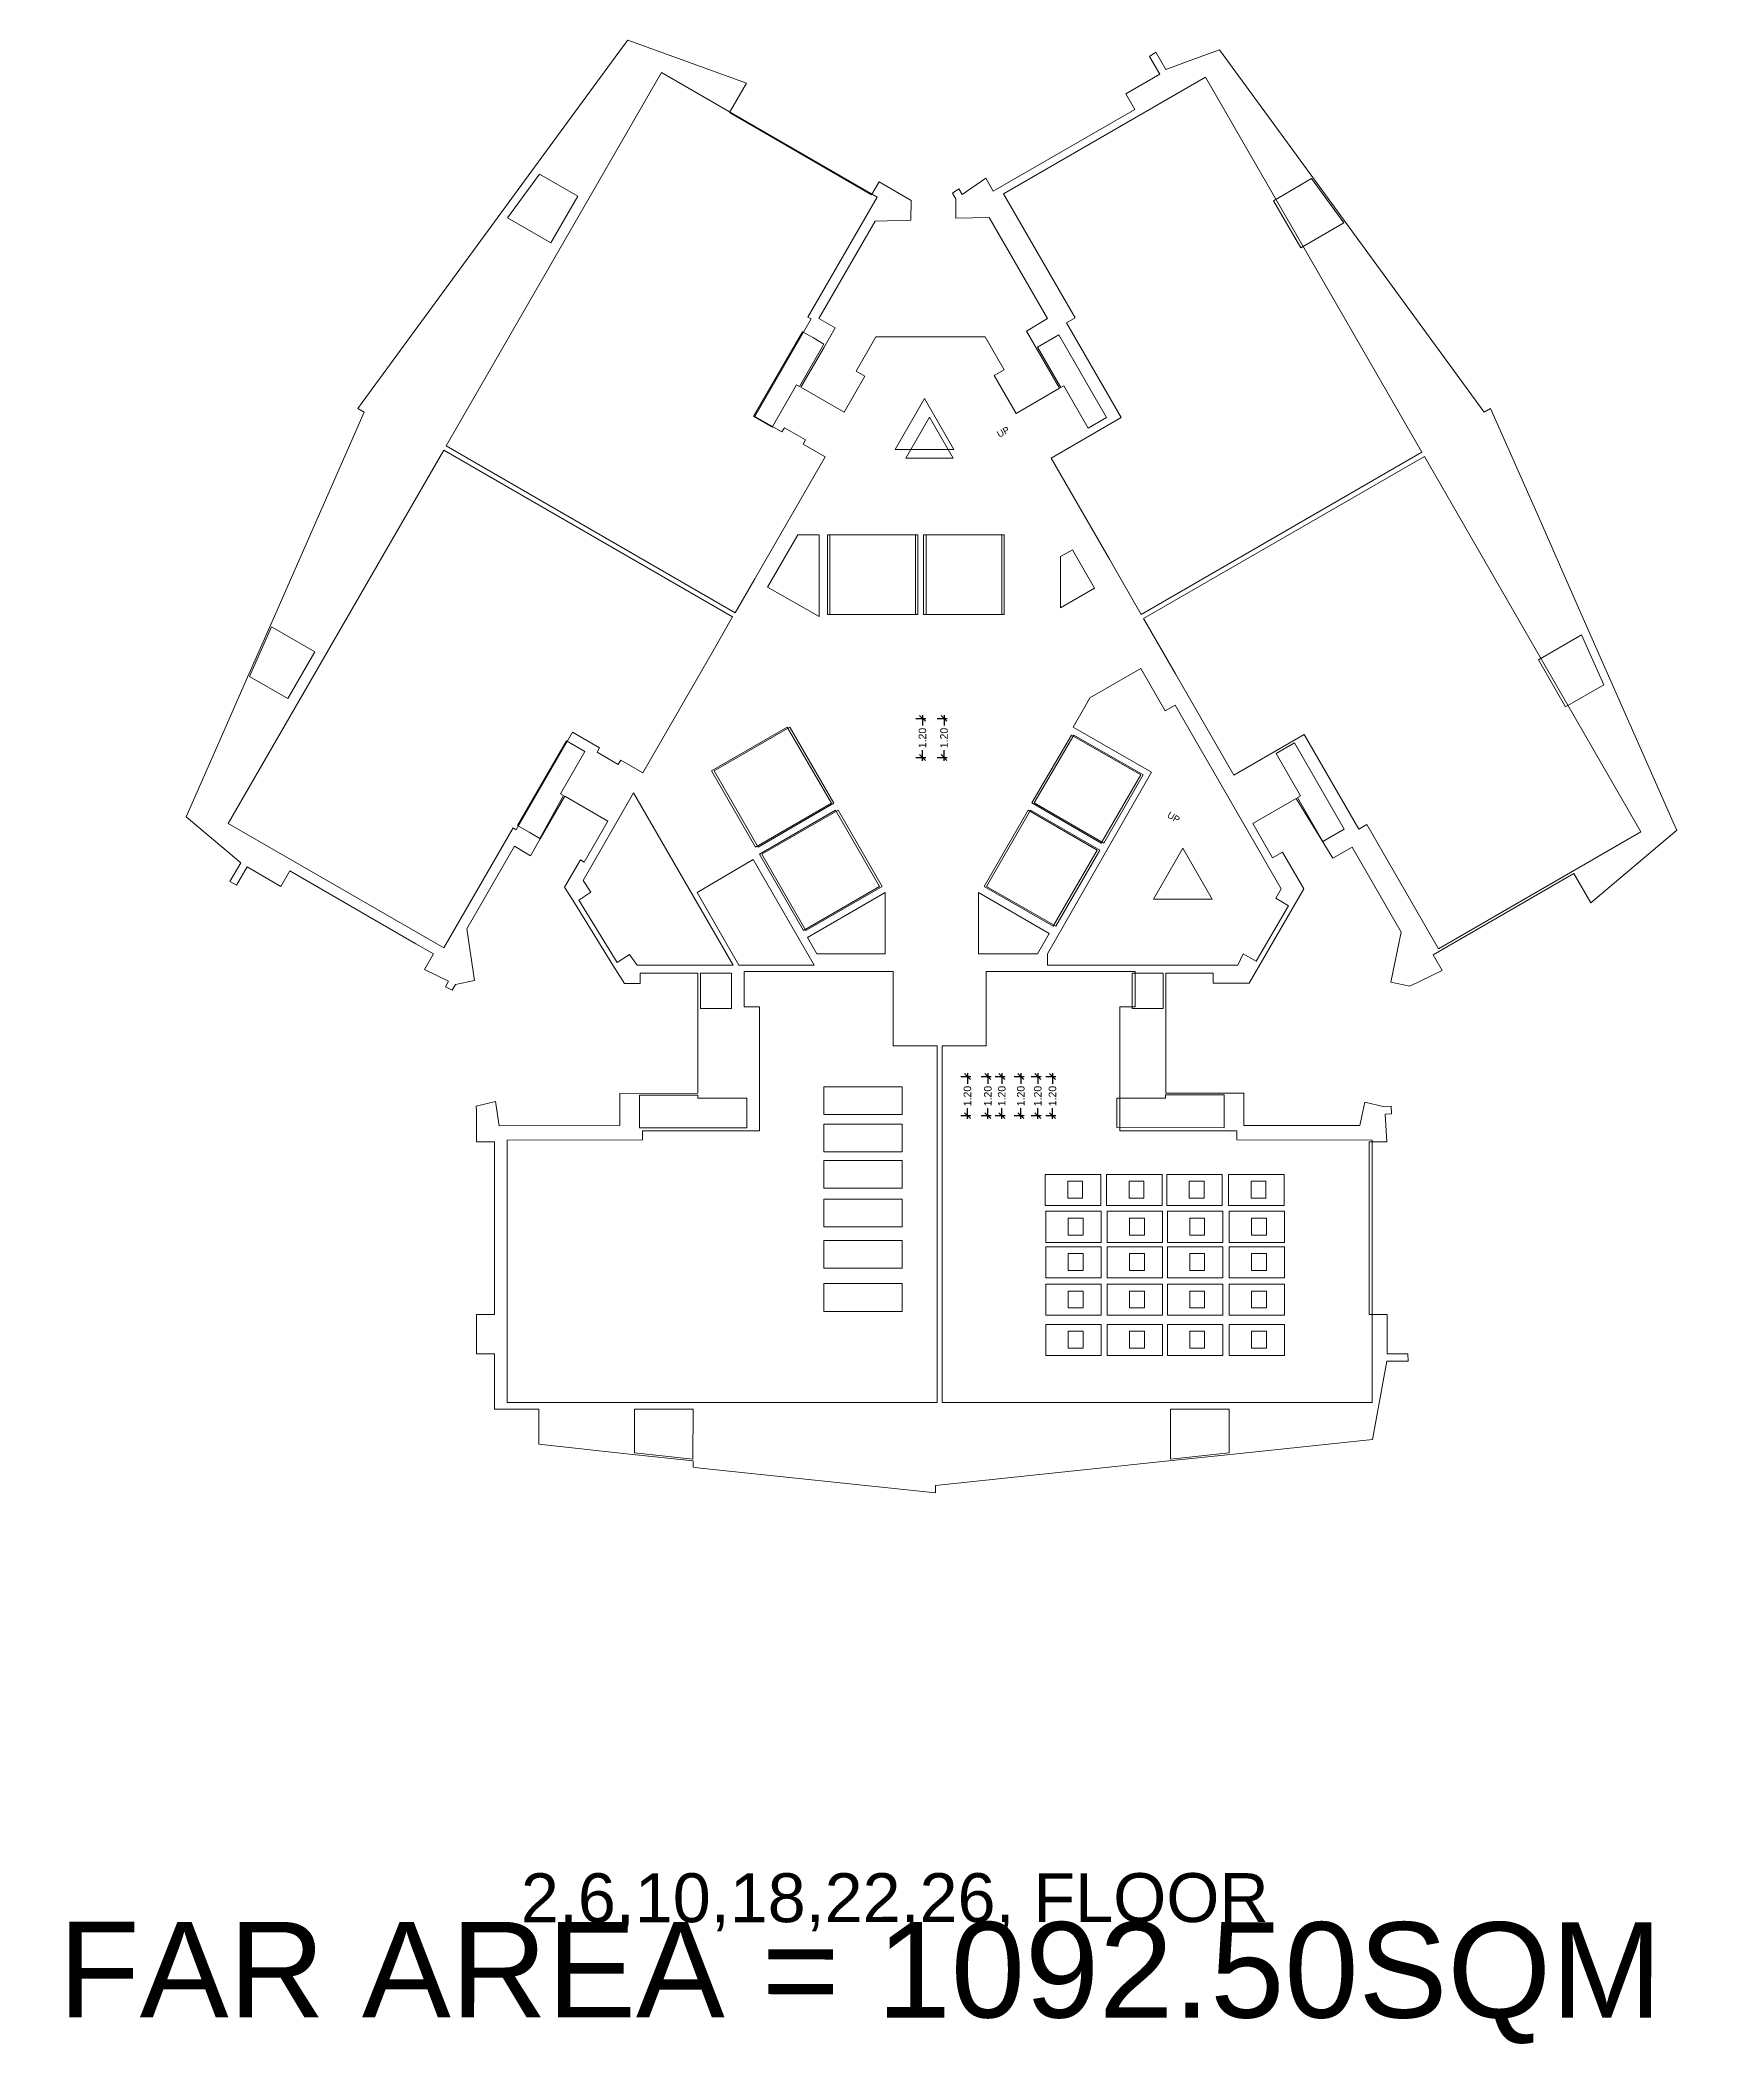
# Model space of a CAD drawing. Header units: metres. Extents: x 256329 to 886268, y -249371 to 355.
# Drawn here: x 281938.1 to 281989.7, y -122.8 to -61.3 of the extents above; entities that cross this region are included whole.
import ezdxf

# ---------------------------------------------------------------- set-up
doc = ezdxf.new("R2010")
doc.units = ezdxf.units.M
doc.header["$MEASUREMENT"] = 0
doc.header["$PDMODE"] = 35
doc.linetypes.add('CONTINOUS', pattern=[0])
doc.layers.get('0').update_dxf_attribs({"lineweight": 18})
doc.layers.get('Defpoints').update_dxf_attribs({"lineweight": 20})
doc.layers.add('A_TEXT', color=4, linetype='Continuous', lineweight=0, transparency=0.3)
doc.layers.add('BLK_1_FLR_7_BATH', color=3, linetype='Continuous', plot=False)
doc.layers.add('BLK_1_FLR_7_BLT_UP_AREA', color=7, linetype='Continuous', true_color=0x995f4c)
doc.layers.add('BLK_1_FLR_7_BLT_UP_AREA_DEDUCT', color=7, linetype='Continuous', true_color=0x995f4c)
for name, color, linetype in [('BLK_1_FLR_7_CARPET_AREA', 34, 'Continuous'), ('BLK_1_FLR_7_EXIT_WIDTH_STAIR', 7, 'Continuous'), ('BLK_1_FLR_7_FAR_AREA_DEDUCT', 7, 'Continuous'), ('BLK_1_FLR_7_LIFT_10', 34, 'Continuous'), ('BLK_1_FLR_7_LIFT_11', 34, 'Continuous'), ('BLK_1_FLR_7_LIFT_12', 34, 'Continuous'), ('BLK_1_FLR_7_LIFT_7', 34, 'Continuous'), ('BLK_1_FLR_7_LIFT_8', 34, 'Continuous'), ('BLK_1_FLR_7_LIFT_9', 34, 'Continuous'), ('BLK_1_FLR_7_WATER_CLOSET', 2, 'Continuous')]:
    doc.layers.add(name, color=color, linetype=linetype)
doc.layers.add('BLK_1_FLR_7_EXIT_WIDTH_DOOR', color=7, linetype='Continuous', lineweight=0)
doc.layers.add('BLK_1_FLR_7_UNITFA', color=7, linetype='Continuous', lineweight=0)
doc.styles.add('Arial', font='arial.ttf')
doc.styles.get("Standard").update_dxf_attribs({"font": 'arial.ttf'})
doc.dimstyles.new('METRIC DIM', dxfattribs={"dimtxt": 0.23, "dimasz": 0.18, "dimexe": 0.1, "dimexo": 0.1, "dimgap": 0.09, "dimtad": 0, "dimzin": 0, "dimdsep": 46, "dimtxsty": 'Standard', "dimblk": 'OBLIQUE', "dimcen": 0, "dimdle": 0.1, "dimclrd": 147, "dimclre": 147, "dimclrt": 7, "dimadec": 0, "dimazin": 0, "dimtfac": 1, "dimtofl": 0, "dimtmove": 0, "dimatfit": 2, "dimfxl": 0.125, "dimtolj": 1, "dimtzin": 0, "dimarcsym": 0})

# ---------------------------------------------------------------- blocks, each defined once
blk = doc.blocks.new('_Oblique')
at = {"color": 0, "linetype": 'ByBlock', "lineweight": -2}
blk.add_line((-0.5, -0.5), (0.5, 0.5), dxfattribs=at)
blk = doc.blocks.new('*D106')
at = {"layer": 'BLK_1_FLR_7_EXIT_WIDTH_DOOR', "color": 147, "lineweight": -2, "transparency": 16777216}
for p, q in [((281966.311504, -93.090782), (281966.618568, -93.090782)), ((281966.518568, -92.990782), (281966.518568, -93.314082)), ((281966.311504, -94.292382), (281966.618568, -94.292382)), ((281966.518568, -94.392382), (281966.518568, -94.069082))]:
    blk.add_line(p, q, dxfattribs=at)
at = {"layer": 'Defpoints', "color": 0, "transparency": 16777216}
for p in [(281966.211504, -93.090782), (281966.211504, -94.292382), (281966.518568, -94.292382)]:
    blk.add_point(p, dxfattribs=at)
at = {"layer": 'BLK_1_FLR_7_EXIT_WIDTH_DOOR', "color": 147, "lineweight": -2, "transparency": 16777216, "xscale": 0.18, "yscale": 0.18, "zscale": 0.18}
for p, rotation in [((281966.518568, -93.090782), 90), ((281966.518568, -94.292382), 270)]:
    blk.add_blockref('_Oblique', p, dxfattribs=dict(at, rotation=rotation))
at = {"layer": 'BLK_1_FLR_7_EXIT_WIDTH_DOOR', "color": 7, "transparency": 16777216, "insert": (281966.518568, -93.691582), "char_height": 0.23, "attachment_point": 5, "rotation": 90}
blk.add_mtext('\\A1;1.20', dxfattribs=at)
blk = doc.blocks.new('*D107')
at = {"layer": 'BLK_1_FLR_7_EXIT_WIDTH_DOOR', "color": 147, "lineweight": -2, "transparency": 16777216}
for p, q in [((281966.937355, -93.090782), (281967.244419, -93.090782)), ((281967.144419, -92.990782), (281967.144419, -93.314082)), ((281966.937355, -94.292382), (281967.244419, -94.292382)), ((281967.144419, -94.392382), (281967.144419, -94.069082))]:
    blk.add_line(p, q, dxfattribs=at)
at = {"layer": 'Defpoints', "color": 0, "transparency": 16777216}
for p in [(281966.837355, -93.090782), (281966.837355, -94.292382), (281967.144419, -94.292382)]:
    blk.add_point(p, dxfattribs=at)
at = {"layer": 'BLK_1_FLR_7_EXIT_WIDTH_DOOR', "color": 147, "lineweight": -2, "transparency": 16777216, "xscale": 0.18, "yscale": 0.18, "zscale": 0.18}
for p, rotation in [((281967.144419, -93.090782), 90), ((281967.144419, -94.292382), 270)]:
    blk.add_blockref('_Oblique', p, dxfattribs=dict(at, rotation=rotation))
at = {"layer": 'BLK_1_FLR_7_EXIT_WIDTH_DOOR', "color": 7, "transparency": 16777216, "insert": (281967.144419, -93.691582), "char_height": 0.23, "attachment_point": 5, "rotation": 90}
blk.add_mtext('\\A1;1.20', dxfattribs=at)
blk = doc.blocks.new('*D108')
at = {"layer": 'BLK_1_FLR_7_EXIT_WIDTH_DOOR', "color": 147, "lineweight": -2, "transparency": 16777216}
for p, q in [((281967.364338, -93.090782), (281967.671401, -93.090782)), ((281967.571401, -92.990782), (281967.571401, -93.314082)), ((281967.364338, -94.292382), (281967.671401, -94.292382)), ((281967.571401, -94.392382), (281967.571401, -94.069082))]:
    blk.add_line(p, q, dxfattribs=at)
at = {"layer": 'Defpoints', "color": 0, "transparency": 16777216}
for p in [(281967.264338, -93.090782), (281967.264338, -94.292382), (281967.571401, -94.292382)]:
    blk.add_point(p, dxfattribs=at)
at = {"layer": 'BLK_1_FLR_7_EXIT_WIDTH_DOOR', "color": 147, "lineweight": -2, "transparency": 16777216, "xscale": 0.18, "yscale": 0.18, "zscale": 0.18}
for p, rotation in [((281967.571401, -93.090782), 90), ((281967.571401, -94.292382), 270)]:
    blk.add_blockref('_Oblique', p, dxfattribs=dict(at, rotation=rotation))
at = {"layer": 'BLK_1_FLR_7_EXIT_WIDTH_DOOR', "color": 7, "transparency": 16777216, "insert": (281967.571401, -93.691582), "char_height": 0.23, "attachment_point": 5, "rotation": 90}
blk.add_mtext('\\A1;1.20', dxfattribs=at)
blk = doc.blocks.new('*D109')
at = {"layer": 'BLK_1_FLR_7_EXIT_WIDTH_DOOR', "color": 147, "lineweight": -2, "transparency": 16777216}
for p, q in [((281967.949246, -93.090782), (281968.256309, -93.090782)), ((281968.156309, -92.990782), (281968.156309, -93.314082)), ((281967.949246, -94.292382), (281968.256309, -94.292382)), ((281968.156309, -94.392382), (281968.156309, -94.069082))]:
    blk.add_line(p, q, dxfattribs=at)
at = {"layer": 'Defpoints', "color": 0, "transparency": 16777216}
for p in [(281967.849246, -93.090782), (281967.849246, -94.292382), (281968.156309, -94.292382)]:
    blk.add_point(p, dxfattribs=at)
at = {"layer": 'BLK_1_FLR_7_EXIT_WIDTH_DOOR', "color": 147, "lineweight": -2, "transparency": 16777216, "xscale": 0.18, "yscale": 0.18, "zscale": 0.18}
for p, rotation in [((281968.156309, -93.090782), 90), ((281968.156309, -94.292382), 270)]:
    blk.add_blockref('_Oblique', p, dxfattribs=dict(at, rotation=rotation))
at = {"layer": 'BLK_1_FLR_7_EXIT_WIDTH_DOOR', "color": 7, "transparency": 16777216, "insert": (281968.156309, -93.691582), "char_height": 0.23, "attachment_point": 5, "rotation": 90}
blk.add_mtext('\\A1;1.20', dxfattribs=at)
blk = doc.blocks.new('*D110')
at = {"layer": 'BLK_1_FLR_7_EXIT_WIDTH_DOOR', "color": 147, "lineweight": -2, "transparency": 16777216}
for p, q in [((281968.469813, -93.090782), (281968.776877, -93.090782)), ((281968.676877, -92.990782), (281968.676877, -93.314082)), ((281968.469813, -94.292382), (281968.776877, -94.292382)), ((281968.676877, -94.392382), (281968.676877, -94.069082))]:
    blk.add_line(p, q, dxfattribs=at)
at = {"layer": 'Defpoints', "color": 0, "transparency": 16777216}
for p in [(281968.369813, -93.090782), (281968.369813, -94.292382), (281968.676877, -94.292382)]:
    blk.add_point(p, dxfattribs=at)
at = {"layer": 'BLK_1_FLR_7_EXIT_WIDTH_DOOR', "color": 147, "lineweight": -2, "transparency": 16777216, "xscale": 0.18, "yscale": 0.18, "zscale": 0.18}
for p, rotation in [((281968.676877, -93.090782), 90), ((281968.676877, -94.292382), 270)]:
    blk.add_blockref('_Oblique', p, dxfattribs=dict(at, rotation=rotation))
at = {"layer": 'BLK_1_FLR_7_EXIT_WIDTH_DOOR', "color": 7, "transparency": 16777216, "insert": (281968.676877, -93.691582), "char_height": 0.23, "attachment_point": 5, "rotation": 90}
blk.add_mtext('\\A1;1.20', dxfattribs=at)
blk = doc.blocks.new('*D111')
at = {"layer": 'BLK_1_FLR_7_EXIT_WIDTH_DOOR', "color": 147, "lineweight": -2, "transparency": 16777216}
for p, q in [((281968.920192, -93.090782), (281969.227255, -93.090782)), ((281969.127255, -92.990782), (281969.127255, -93.314082)), ((281968.920192, -94.292382), (281969.227255, -94.292382)), ((281969.127255, -94.392382), (281969.127255, -94.069082))]:
    blk.add_line(p, q, dxfattribs=at)
at = {"layer": 'Defpoints', "color": 0, "transparency": 16777216}
for p in [(281968.820192, -93.090782), (281968.820192, -94.292382), (281969.127255, -94.292382)]:
    blk.add_point(p, dxfattribs=at)
at = {"layer": 'BLK_1_FLR_7_EXIT_WIDTH_DOOR', "color": 147, "lineweight": -2, "transparency": 16777216, "xscale": 0.18, "yscale": 0.18, "zscale": 0.18}
for p, rotation in [((281969.127255, -93.090782), 90), ((281969.127255, -94.292382), 270)]:
    blk.add_blockref('_Oblique', p, dxfattribs=dict(at, rotation=rotation))
at = {"layer": 'BLK_1_FLR_7_EXIT_WIDTH_DOOR', "color": 7, "transparency": 16777216, "insert": (281969.127255, -93.691582), "char_height": 0.23, "attachment_point": 5, "rotation": 90}
blk.add_mtext('\\A1;1.20', dxfattribs=at)
blk = doc.blocks.new('*D112')
at = {"layer": 'BLK_1_FLR_7_EXIT_WIDTH_STAIR', "color": 147, "lineweight": -2, "transparency": 16777216}
for p, q in [((281965.591762, -82.108119), (281965.898826, -82.108119)), ((281965.798826, -82.008119), (281965.798826, -82.331419)), ((281965.591762, -83.309719), (281965.898826, -83.309719)), ((281965.798826, -83.409719), (281965.798826, -83.086419))]:
    blk.add_line(p, q, dxfattribs=at)
at = {"layer": 'Defpoints', "color": 0, "transparency": 16777216}
for p in [(281965.491762, -82.108119), (281965.491762, -83.309719), (281965.798826, -83.309719)]:
    blk.add_point(p, dxfattribs=at)
at = {"layer": 'BLK_1_FLR_7_EXIT_WIDTH_STAIR', "color": 147, "lineweight": -2, "transparency": 16777216, "xscale": 0.18, "yscale": 0.18, "zscale": 0.18}
for p, rotation in [((281965.798826, -82.108119), 90), ((281965.798826, -83.309719), 270)]:
    blk.add_blockref('_Oblique', p, dxfattribs=dict(at, rotation=rotation))
at = {"layer": 'BLK_1_FLR_7_EXIT_WIDTH_STAIR', "color": 7, "transparency": 16777216, "insert": (281965.798826, -82.708919), "char_height": 0.23, "attachment_point": 5, "rotation": 90}
blk.add_mtext('\\A1;1.20', dxfattribs=at)
blk = doc.blocks.new('*D113')
at = {"layer": 'BLK_1_FLR_7_EXIT_WIDTH_STAIR', "color": 147, "lineweight": -2, "transparency": 16777216}
for p, q in [((281964.930817, -82.108119), (281965.23788, -82.108119)), ((281965.13788, -82.008119), (281965.13788, -82.331419)), ((281964.930817, -83.309719), (281965.23788, -83.309719)), ((281965.13788, -83.409719), (281965.13788, -83.086419))]:
    blk.add_line(p, q, dxfattribs=at)
at = {"layer": 'Defpoints', "color": 0, "transparency": 16777216}
for p in [(281964.830817, -82.108119), (281964.830817, -83.309719), (281965.13788, -83.309719)]:
    blk.add_point(p, dxfattribs=at)
at = {"layer": 'BLK_1_FLR_7_EXIT_WIDTH_STAIR', "color": 147, "lineweight": -2, "transparency": 16777216, "xscale": 0.18, "yscale": 0.18, "zscale": 0.18}
for p, rotation in [((281965.13788, -82.108119), 90), ((281965.13788, -83.309719), 270)]:
    blk.add_blockref('_Oblique', p, dxfattribs=dict(at, rotation=rotation))
at = {"layer": 'BLK_1_FLR_7_EXIT_WIDTH_STAIR', "color": 7, "transparency": 16777216, "insert": (281965.13788, -82.708919), "char_height": 0.23, "attachment_point": 5, "rotation": 90}
blk.add_mtext('\\A1;1.20', dxfattribs=at)

msp = doc.modelspace()

# ---------------------------------------------------------------- linework, layer by layer
at = {"color": 5, "linetype": 'CONTINOUS', "elevation": 0.042641}
for points in [[(281964.30359, -73.859008), (281965.2004, -72.298324)], [(281966.10359, -73.859008), (281965.2004, -72.298324)], [(281966.10359, -73.859008), (281964.30359, -73.859008)], [(281972.225287, -87.654726), (281973.122097, -86.094042)], [(281974.025287, -87.654726), (281973.122097, -86.094042)], [(281974.025287, -87.654726), (281972.225287, -87.654726)]]:
    msp.add_lwpolyline(points, close=True, dxfattribs=at)
at = {"layer": 'BLK_1_FLR_7_BATH', "color": 3, "linetype": 'ByBlock', "lineweight": 9}
for points in [[(281968.904483, -97.048589), (281970.606283, -97.048589), (281970.606283, -96.094752), (281968.904483, -96.094752)], [(281970.787885, -97.048589), (281972.489685, -97.048589), (281972.489685, -96.094752), (281970.787885, -96.094752)], [(281972.636193, -97.048589), (281974.337993, -97.048589), (281974.337993, -96.094752), (281972.636193, -96.094752)], [(281974.531294, -97.048589), (281976.233094, -97.048589), (281976.233094, -96.094752), (281974.531294, -96.094752)], [(281968.92203, -98.18167), (281970.62383, -98.18167), (281970.62383, -97.227834), (281968.92203, -97.227834)], [(281970.805432, -98.18167), (281972.507232, -98.18167), (281972.507232, -97.227834), (281970.805432, -97.227834)], [(281972.65374, -98.18167), (281974.35554, -98.18167), (281974.35554, -97.227834), (281972.65374, -97.227834)], [(281974.548841, -98.18167), (281976.250641, -98.18167), (281976.250641, -97.227834), (281974.548841, -97.227834)], [(281968.92203, -99.267539), (281970.62383, -99.267539), (281970.62383, -98.313703), (281968.92203, -98.313703)], [(281970.805432, -99.267539), (281972.507232, -99.267539), (281972.507232, -98.313703), (281970.805432, -98.313703)], [(281972.65374, -99.267539), (281974.35554, -99.267539), (281974.35554, -98.313703), (281972.65374, -98.313703)], [(281974.548841, -99.267539), (281976.250641, -99.267539), (281976.250641, -98.313703), (281974.548841, -98.313703)], [(281968.92203, -100.417145), (281970.62383, -100.417145), (281970.62383, -99.463309), (281968.92203, -99.463309)], [(281970.805432, -100.417145), (281972.507232, -100.417145), (281972.507232, -99.463309), (281970.805432, -99.463309)], [(281972.65374, -100.417145), (281974.35554, -100.417145), (281974.35554, -99.463309), (281972.65374, -99.463309)], [(281974.548841, -100.417145), (281976.250641, -100.417145), (281976.250641, -99.463309), (281974.548841, -99.463309)], [(281968.92203, -101.649371), (281970.62383, -101.649371), (281970.62383, -100.695534), (281968.92203, -100.695534)], [(281970.805432, -101.649371), (281972.507232, -101.649371), (281972.507232, -100.695534), (281970.805432, -100.695534)], [(281972.65374, -101.649371), (281974.35554, -101.649371), (281974.35554, -100.695534), (281972.65374, -100.695534)], [(281974.548841, -101.649371), (281976.250641, -101.649371), (281976.250641, -100.695534), (281974.548841, -100.695534)]]:
    msp.add_lwpolyline(points, close=True, dxfattribs=at)
at = {"layer": 'BLK_1_FLR_7_BLT_UP_AREA', "color": 14, "linetype": 'ByBlock', "lineweight": 9, "elevation": 0.042641}
msp.add_lwpolyline([(281963.803764, -65.650313), (281963.576419, -66.045195), (281959.215544, -63.524964), (281959.733098, -62.627926), (281956.092788, -61.302888), (281955.929951, -61.523905), (281953.231727, -65.206004), (281952.227861, -66.575917), (281947.949133, -72.415253), (281947.812172, -72.601734), (281948.008417, -72.714965), (281945.178981, -79.14021), (281944.388259, -80.935962), (281943.782108, -82.312402), (281942.543211, -85.125871), (281944.221027, -86.542013), (281943.89014, -87.114085), (281943.89014, -87.114085), (281944.089236, -87.229242), (281944.415306, -86.666737), (281945.452071, -87.264922), (281945.72747, -86.78884), (281949.590585, -89.019671), (281950.130959, -89.33168), (281949.855857, -89.808134), (281950.598522, -90.166873), (281950.501864, -90.339942), (281950.708413, -90.440684), (281950.807739, -90.268905), (281951.396471, -90.149436), (281951.152767, -88.56601), (281952.619863, -86.026), (281953.10936, -86.321004), (281953.405681, -85.807765), (281954.161561, -84.499388), (281955.486315, -85.264292), (281954.760389, -86.521491), (281954.640329, -86.452242), (281954.157032, -87.290146), (281954.461878, -87.762352), (281955.639813, -89.678637), (281955.999355, -90.235892), (281956.473769, -90.23589), (281956.473769, -89.927002), (281958.246068, -89.924732), (281958.246069, -91.160881), (281958.246073, -93.60848), (281955.852031, -93.613127), (281955.852041, -94.595852), (281952.145909, -94.601274), (281952.035802, -93.862863), (281951.447377, -94.00267, -0.00275), (281951.451519, -95.097905), (281952.001507, -95.097905), (281952.006795, -100.39401), (281951.455138, -100.394014), (281951.455146, -101.601756), (281952.006124, -101.601752), (281952.001507, -103.296254), (281953.365582, -103.297431), (281953.36566, -104.372471), (281956.151038, -104.674803), (281958.096626, -104.87915), (281958.096749, -105.080128), (281958.326754, -105.104852), (281965.537862, -105.868147), (281965.537862, -105.642713), (281972.599039, -104.896315), (281974.694329, -104.673533), (281978.943098, -104.225719), (281979.385499, -101.824891), (281980.044225, -101.824953), (281980.028575, -101.594891), (281979.394323, -101.595503), (281979.394315, -100.395837), (281978.844334, -100.395837), (281978.844334, -95.097771), (281979.387517, -95.097771), (281979.329908, -94.249131), (281979.52923, -94.235394), (281979.513756, -94.005852), (281979.314233, -94.019666), (281978.712058, -93.88321), (281978.559607, -94.596219), (281974.994926, -94.597426), (281974.994926, -93.604872), (281972.599844, -93.60848), (281972.599852, -89.92446), (281974.057229, -89.925314), (281974.057052, -90.231374), (281975.157179, -90.23154), (281976.834896, -87.341656), (281976.182812, -86.212033), (281975.879691, -86.387012), (281975.270185, -85.332099), (281976.604741, -84.561825), (281977.731035, -86.399866), (281978.321181, -86.059216), (281979.827972, -88.669601), (281979.509818, -90.196954), (281980.09255, -90.320708), (281981.078799, -89.837995), (281980.803687, -89.361217), (281985.127049, -86.866856), (281985.646715, -87.767689), (281988.283257, -85.536533), (281988.170705, -85.290293), (281986.231415, -80.896485), (281985.454248, -79.135674), (281983.944873, -75.715915), (281982.570245, -72.60145), (281982.374097, -72.714645), (281977.031368, -65.406076), (281974.247963, -61.598081), (281973.512442, -61.871374), (281972.603918, -62.20895), (281972.295833, -61.675239), (281972.104356, -61.803617), (281972.420933, -62.352082), (281971.382068, -62.952084), (281971.657339, -63.429009), (281967.308593, -65.938198), (281967.079307, -65.54033), (281966.352668, -66.038473), (281966.252119, -65.864274), (281966.062405, -65.995702), (281966.162931, -66.169969), (281966.162394, -66.768913), (281967.18568, -66.740905), (281968.975067, -69.838292), (281968.331238, -70.229008), (281969.345909, -71.983387), (281968.008716, -72.755519), (281967.341421, -71.595958), (281967.644556, -71.420971), (281967.057611, -70.404189), (281963.707746, -70.404263), (281963.098068, -71.461211), (281963.366208, -71.615882), (281962.730969, -72.71614), (281961.406163, -71.95126), (281962.106584, -70.740134), (281962.456356, -70.132092), (281961.961143, -69.846152), (281963.68748, -66.856376), (281964.784314, -66.826267), (281964.785898, -66.225729)], format="xyb", close=True, dxfattribs=at)
at = {"layer": 'BLK_1_FLR_7_BLT_UP_AREA_DEDUCT', "color": 14, "linetype": 'ByBlock', "lineweight": 9}
for points, elevation in [([(281953.388058, -65.415942), (281954.558506, -66.091937), (281953.733422, -67.521399), (281952.404453, -66.758208)], 0.042641), ([(281975.906734, -66.228978), (281977.077699, -65.552636), (281978.069122, -66.908658), (281976.74183, -67.675209)], 0.042641), ([(281961.458273, -70.247073), (281961.791867, -70.436437), (281961.789753, -70.440184), (281962.113001, -70.626812), (281961.363003, -71.926389), (281961.276106, -71.876185), (281960.526258, -73.17531), (281959.955751, -72.845923)], 0.042641), ([(281968.662711, -70.722638), (281969.319668, -70.340603), (281970.787441, -72.883214), (281970.224908, -73.208218), (281969.473712, -71.907329), (281969.386674, -71.957588)], 0.042641), ([(281965.35755, -72.865866), (281966.084361, -74.12428), (281964.631138, -74.12476)], 0.042641), ([(281960.382896, -78.081665), (281961.308448, -76.479872), (281961.968876, -76.479707), (281961.969504, -78.986981)], 0.042641), ([(281964.920517, -78.925769), (281962.219904, -78.925769), (281962.219904, -76.476444), (281964.920517, -76.476444)], 0.042641), ([(281967.569904, -78.92443), (281965.169291, -78.92443), (281965.169291, -76.475031), (281967.569904, -76.475031)], 0.042641), ([(281969.376106, -77.144254), (281969.736003, -76.936369), (281970.417489, -78.113852), (281969.372248, -78.717547)], 0.042641), ([(281944.492892, -80.822638), (281945.163243, -79.300327), (281946.488263, -80.06942), (281945.663173, -81.49849)], 0.042641), ([(281984.036182, -80.312184), (281985.362769, -79.545081), (281986.041519, -81.083027), (281984.871156, -81.758636)], 0.042641), ([(281952.715915, -85.395084), (281954.211003, -82.7961), (281954.781513, -83.125481), (281954.031365, -84.424421), (281954.118296, -84.474567), (281953.393558, -85.789169), (281953.069328, -85.602411), (281953.045061, -85.584737)], 0.042641), ([(281960.990786, -82.375663), (281958.664582, -83.718545), (281960.014467, -86.05688), (281962.343231, -84.71252)], 0.124096), ([(281969.706689, -82.622762), (281971.833782, -83.836198), (281970.624397, -85.933015), (281968.491417, -84.70141)], 0.159639), ([(281975.985036, -83.187442), (281976.547769, -82.862783), (281978.075083, -85.508224), (281977.422954, -85.883604), (281976.649422, -84.538443), (281976.736025, -84.488452)], 0.042641), ([(281954.591561, -87.680167), (281954.966677, -87.441908), (281954.727128, -87.079386), (281956.275914, -84.396537), (281959.33184, -89.676045), (281956.38202, -89.676783), (281956.148926, -89.354498), (281955.769012, -89.595667)], 0.042641), ([(281960.134343, -86.276344), (281962.472678, -84.926459), (281963.822563, -87.264794), (281961.484228, -88.614679)], 0.042641), ([(281967.026429, -87.260375), (281968.37839, -84.923239), (281970.499703, -86.149017), (281969.147742, -88.486153)], 0.042641), ([(281958.219406, -87.449478), (281959.94228, -86.433589), (281961.813463, -89.673124), (281959.50504, -89.675265)], 0.124096), ([(281961.609218, -88.831192), (281963.996746, -87.452908), (281963.996924, -89.326772), (281961.895423, -89.326971)], 0.042641), ([(281966.854743, -87.454268), (281969.028948, -88.70875), (281968.669312, -89.325452), (281966.855225, -89.325919)], 0.042641), ([(281958.325299, -91.009868), (281959.276147, -91.009873), (281959.276147, -89.924731), (281958.326211, -89.924731)], 0.042641), ([(281972.520354, -89.923099), (281971.569502, -89.923099), (281971.569502, -91.00925), (281972.520354, -91.00925)], 0.085282), ([(281956.452031, -93.666297), (281958.246892, -93.666124), (281958.246892, -93.755925), (281959.746704, -93.755925), (281959.746704, -94.667247), (281956.451596, -94.667831)], 0.042641), ([(281971.099215, -93.755924), (281971.099215, -94.657993), (281974.394927, -94.668201), (281974.394927, -93.655943), (281972.599026, -93.655942), (281972.599026, -93.755924)], 0.042641), ([(281956.301507, -103.296254), (281958.100451, -103.296147), (281958.096059, -104.828938), (281956.301365, -104.63923)], 0.042641), ([(281972.74547, -103.29629), (281974.544412, -103.296256), (281974.544553, -104.639229), (281972.750064, -104.830569)], 0.042641)]:
    msp.add_lwpolyline(points, close=True, dxfattribs=dict(at, elevation=elevation))
at = {"layer": 'BLK_1_FLR_7_CARPET_AREA', "color": 14, "linetype": 'ByBlock', "lineweight": 9}
for points in [[(281959.99199, -77.826699), (281959.38653, -78.867578), (281950.521344, -73.74894), (281957.131572, -62.300513), (281963.745224, -66.119886), (281961.620229, -69.799542), (281961.718234, -69.856126), (281959.993216, -72.843892), (281960.82437, -73.323766), (281960.89937, -73.193862), (281961.548883, -73.568878), (281961.473891, -73.698768), (281962.149923, -74.089057), (281959.99199, -77.826699)], [(281970.876646, -77.229833), (281971.849837, -78.91967), (281980.464609, -73.947447), (281973.820767, -62.436491), (281967.623676, -66.014276), (281969.819903, -69.825989), (281969.559113, -69.976511), (281971.235977, -72.881774), (281969.086025, -74.122653), (281970.876646, -77.229834)], [(281958.715052, -80.038416), (281959.311208, -78.996986), (281950.446344, -73.878844), (281943.836811, -85.327672), (281950.451304, -89.145587), (281952.575488, -85.465463), (281952.673494, -85.522046), (281954.398472, -82.534256), (281955.22963, -83.014121), (281955.15463, -83.144025), (281955.80416, -83.519013), (281955.879152, -83.389123), (281956.555167, -83.77944), (281958.715052, -80.038416)], [(281972.899839, -80.739678), (281971.924467, -79.049776), (281980.539577, -74.077335), (281987.183271, -85.58835), (281980.971305, -89.172803), (281978.772651, -85.36247), (281978.52276, -85.506695), (281976.845912, -82.601434), (281974.690017, -83.845784), (281972.899838, -80.739677)], [(281964.389916, -92.152291), (281965.591158, -92.152298), (281965.59125, -103.089783), (281961.719966, -103.089783), (281952.394731, -103.089774), (281952.39472, -95.041192), (281956.5448, -95.038665), (281956.5448, -94.760795), (281960.139916, -94.760795), (281960.139916, -93.549474), (281960.139916, -91.102291), (281960.139916, -90.952291), (281959.66936, -90.952254), (281959.669359, -89.868278), (281964.239893, -89.868276), (281964.239893, -92.152291), (281964.389916, -92.152264)], [(281966.942328, -92.152291), (281965.741086, -92.152298), (281965.740994, -103.089783), (281969.612278, -103.089783), (281978.937513, -103.089774), (281978.937524, -95.041192), (281974.787444, -95.038665), (281974.787444, -94.760795), (281971.192328, -94.760795), (281971.192328, -93.549474), (281971.192328, -91.102291), (281971.192328, -90.952291), (281971.662884, -90.952254), (281971.662885, -89.868278), (281967.092351, -89.868276), (281967.092351, -92.152291), (281966.942328, -92.152264)]]:
    msp.add_lwpolyline(points, close=True, dxfattribs=at)
at = {"layer": 'BLK_1_FLR_7_FAR_AREA_DEDUCT', "color": 14, "linetype": 'ByBlock', "lineweight": 9, "elevation": 0.042641}
msp.add_lwpolyline([(281969.758246, -82.373572), (281970.117631, -81.754259), (281970.275016, -81.482702), (281971.835534, -80.583488), (281972.588779, -81.877226), (281972.888465, -81.704272), (281976.141597, -87.341323), (281975.97619, -87.627597), (281976.363938, -87.856899), (281975.371799, -89.559867), (281974.981809, -89.33535), (281974.811855, -89.674177), (281968.969724, -89.675639), (281968.969636, -89.325639), (281972.16636, -83.762505)], close=True, dxfattribs=at)
at = {"layer": 'BLK_1_FLR_7_LIFT_10', "color": 1, "linetype": 'ByBlock', "lineweight": 9, "elevation": 0.042641}
msp.add_lwpolyline([(281967.103822, -87.260653), (281968.455783, -84.923517), (281970.577097, -86.149295), (281969.225136, -88.48643)], close=True, dxfattribs=at)
at = {"layer": 'BLK_1_FLR_7_LIFT_11', "color": 1, "linetype": 'ByBlock', "lineweight": 9, "elevation": 0.042641}
msp.add_lwpolyline([(281960.211737, -86.276622), (281962.550072, -84.926737), (281963.899957, -87.265072), (281961.561622, -88.614957)], close=True, dxfattribs=at)
at = {"layer": 'BLK_1_FLR_7_LIFT_12', "color": 2, "linetype": 'ByBlock', "lineweight": 9, "elevation": 0.124096}
msp.add_lwpolyline([(281961.068179, -82.375941), (281958.741975, -83.718823), (281960.09186, -86.057158), (281962.420624, -84.712798)], close=True, dxfattribs=at)
at = {"layer": 'BLK_1_FLR_7_LIFT_7', "color": 1, "linetype": 'ByBlock', "lineweight": 9, "elevation": 0.042641}
msp.add_lwpolyline([(281964.99791, -78.926047), (281962.297298, -78.926047), (281962.297298, -76.476722), (281964.99791, -76.476722)], close=True, dxfattribs=at)
at = {"layer": 'BLK_1_FLR_7_LIFT_8', "color": 1, "linetype": 'ByBlock', "lineweight": 9, "elevation": 0.042641}
msp.add_lwpolyline([(281967.647297, -78.924708), (281965.246685, -78.924708), (281965.246685, -76.475309), (281967.647297, -76.475309)], close=True, dxfattribs=at)
at = {"layer": 'BLK_1_FLR_7_LIFT_9', "color": 1, "linetype": 'ByBlock', "lineweight": 9, "elevation": 0.159639}
msp.add_lwpolyline([(281969.784082, -82.62304), (281971.911176, -83.836475), (281970.70179, -85.933293), (281968.568811, -84.701688)], close=True, dxfattribs=at)
at = {"layer": 'BLK_1_FLR_7_UNITFA', "color": 5}
for points in [[(281964.516712, -93.411188), (281962.11063, -93.411188), (281962.11063, -94.26191), (281964.516712, -94.26191)], [(281964.516712, -94.553711), (281962.11063, -94.553711), (281962.11063, -95.404433), (281964.516712, -95.404433)], [(281964.516712, -95.665547), (281962.11063, -95.665547), (281962.11063, -96.516269), (281964.516712, -96.516269)], [(281964.516712, -96.855283), (281962.11063, -96.855283), (281962.11063, -97.706005), (281964.516712, -97.706005)], [(281964.516712, -98.125278), (281962.11063, -98.125278), (281962.11063, -98.976), (281964.516712, -98.976)], [(281964.516712, -99.447206), (281962.11063, -99.447206), (281962.11063, -100.297928), (281964.516712, -100.297928)]]:
    msp.add_lwpolyline(points, close=True, dxfattribs=at)
at = {"layer": 'BLK_1_FLR_7_WATER_CLOSET', "color": 3, "linetype": 'ByBlock', "lineweight": 9}
for points in [[(281969.593289, -96.306312), (281970.045888, -96.306312), (281970.045888, -96.822672), (281969.593289, -96.822672)], [(281971.476692, -96.306312), (281971.92929, -96.306312), (281971.92929, -96.822672), (281971.476692, -96.822672)], [(281973.325, -96.306312), (281973.777598, -96.306312), (281973.777598, -96.822672), (281973.325, -96.822672)], [(281975.2201, -96.306312), (281975.672699, -96.306312), (281975.672699, -96.822672), (281975.2201, -96.822672)], [(281969.610836, -97.439393), (281970.063435, -97.439393), (281970.063435, -97.955753), (281969.610836, -97.955753)], [(281971.494239, -97.439393), (281971.946837, -97.439393), (281971.946837, -97.955753), (281971.494239, -97.955753)], [(281973.342547, -97.439393), (281973.795145, -97.439393), (281973.795145, -97.955753), (281973.342547, -97.955753)], [(281975.237648, -97.439393), (281975.690246, -97.439393), (281975.690246, -97.955753), (281975.237648, -97.955753)], [(281969.610836, -98.525262), (281970.063435, -98.525262), (281970.063435, -99.041623), (281969.610836, -99.041623)], [(281971.494239, -98.525262), (281971.946837, -98.525262), (281971.946837, -99.041623), (281971.494239, -99.041623)], [(281973.342547, -98.525262), (281973.795145, -98.525262), (281973.795145, -99.041623), (281973.342547, -99.041623)], [(281975.237648, -98.525262), (281975.690246, -98.525262), (281975.690246, -99.041623), (281975.237648, -99.041623)], [(281969.610836, -99.674868), (281970.063435, -99.674868), (281970.063435, -100.191228), (281969.610836, -100.191228)], [(281971.494239, -99.674868), (281971.946837, -99.674868), (281971.946837, -100.191228), (281971.494239, -100.191228)], [(281973.342547, -99.674868), (281973.795145, -99.674868), (281973.795145, -100.191228), (281973.342547, -100.191228)], [(281975.237648, -99.674868), (281975.690246, -99.674868), (281975.690246, -100.191228), (281975.237648, -100.191228)], [(281969.610836, -100.907094), (281970.063435, -100.907094), (281970.063435, -101.423454), (281969.610836, -101.423454)], [(281971.494239, -100.907094), (281971.946837, -100.907094), (281971.946837, -101.423454), (281971.494239, -101.423454)], [(281973.342547, -100.907094), (281973.795145, -100.907094), (281973.795145, -101.423454), (281973.342547, -101.423454)], [(281975.237648, -100.907094), (281975.690246, -100.907094), (281975.690246, -101.423454), (281975.237648, -101.423454)]]:
    msp.add_lwpolyline(points, close=True, dxfattribs=at)

# ---------------------------------------------------------------- texts
at = {"layer": 'A_TEXT', "lineweight": 0, "style": 'Arial'}
for s, insert, char_height, width, attachment_point, rotation in [('\\pxi2.2673,qc;UP', (281966.367639, -74.105037, 0.042641), 0.2, 2.485498, 7, 28.12797722), ('\\pxi2.2673,qc;UP', (281971.519148, -84.498114, 0.042641), 0.2, 2.485498, 7, 329.99450982), ('\\pxqc;2,6,10,18,22,26, FLOOR ', (281939.773481, -119.317779, 0.042641), 1.5, 49.030574, 7, 0.01797177), ('\\pxt13;FAR AREA = 1092.50SQM', (281987.831076, -122.767913, 3.731802), 2.927656, 187.570469, 9, 359.98202823)]:
    msp.add_mtext(s, dxfattribs=dict(at, insert=insert, char_height=char_height, width=width, attachment_point=attachment_point, rotation=rotation))

# ---------------------------------------------------------------- dimensions: what is measured, and where the dimension line sits
at = {"layer": 'BLK_1_FLR_7_EXIT_WIDTH_DOOR', "color": 1}
for base, p1, p2, picture, middle in [((281966.518568, -94.292382), (281966.211504, -93.090782), (281966.211504, -94.292382), '*D106', (281966.518568, -93.691582)), ((281967.144419, -94.292382), (281966.837355, -93.090782), (281966.837355, -94.292382), '*D107', (281967.144419, -93.691582)), ((281967.571401, -94.292382), (281967.264338, -93.090782), (281967.264338, -94.292382), '*D108', (281967.571401, -93.691582)), ((281968.156309, -94.292382), (281967.849246, -93.090782), (281967.849246, -94.292382), '*D109', (281968.156309, -93.691582)), ((281968.676877, -94.292382), (281968.369813, -93.090782), (281968.369813, -94.292382), '*D110', (281968.676877, -93.691582)), ((281969.127255, -94.292382), (281968.820192, -93.090782), (281968.820192, -94.292382), '*D111', (281969.127255, -93.691582))]:
    dim = msp.add_linear_dim(base=base, p1=p1, p2=p2, angle=90, dimstyle='METRIC DIM', override={"dimfxl": 0.18}, dxfattribs=at)
    dim.commit()
    dim.dimension.update_dxf_attribs({"geometry": picture, "text_midpoint": middle})
at = {"layer": 'BLK_1_FLR_7_EXIT_WIDTH_STAIR', "color": 7}
for base, p1, p2, picture, middle in [((281965.13788, -83.309719), (281964.830817, -82.108119), (281964.830817, -83.309719), '*D113', (281965.13788, -82.708919)), ((281965.798826, -83.309719), (281965.491762, -82.108119), (281965.491762, -83.309719), '*D112', (281965.798826, -82.708919))]:
    dim = msp.add_linear_dim(base=base, p1=p1, p2=p2, angle=90, dimstyle='METRIC DIM', override={"dimfxl": 0.18}, dxfattribs=at)
    dim.commit()
    dim.dimension.update_dxf_attribs({"geometry": picture, "text_midpoint": middle})

doc.saveas('drawing.dxf')
